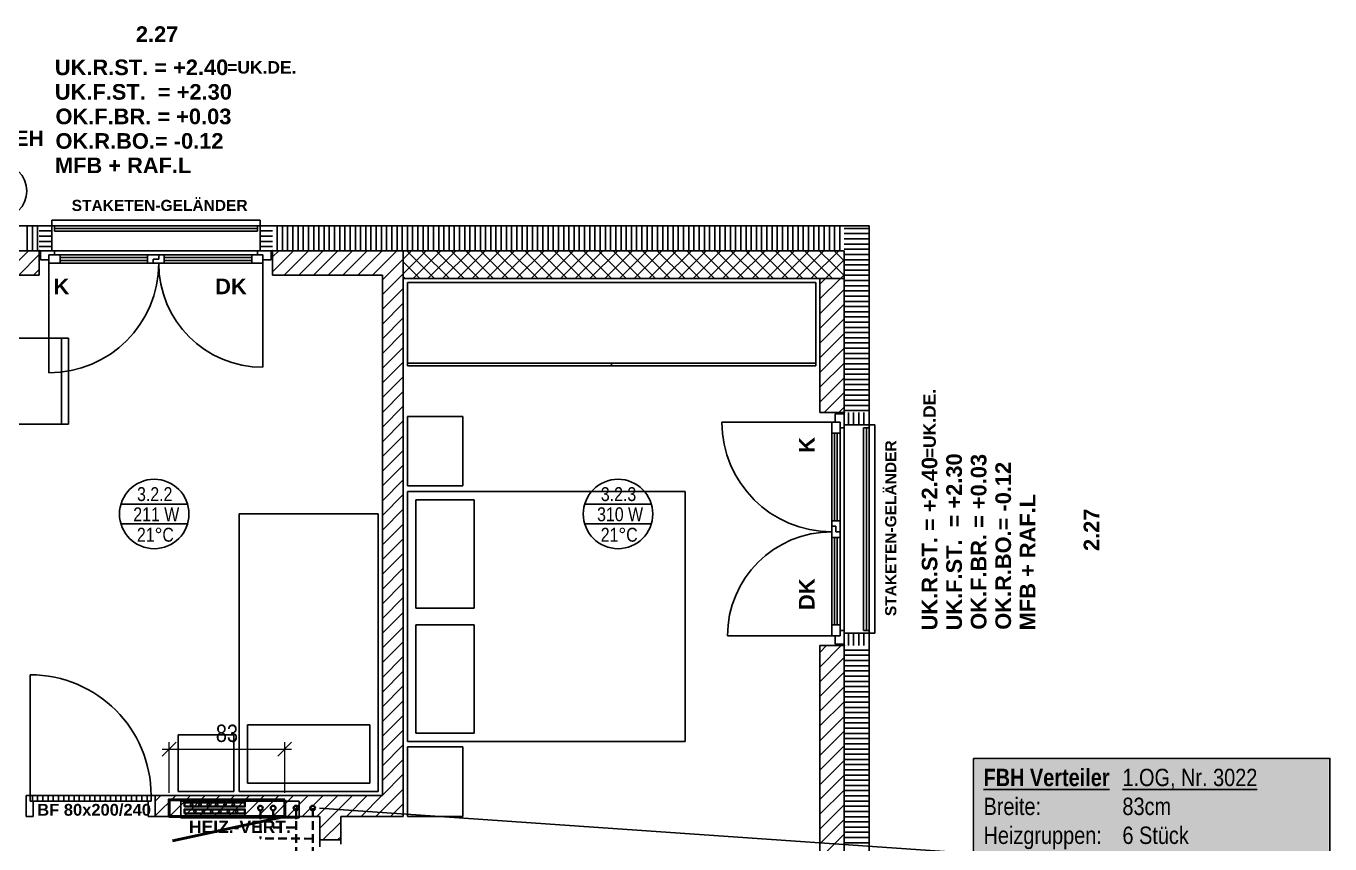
# Model space of a CAD drawing. Header units: millimetres. Extents: x -13068 to 19137, y -13507 to 12485.
# Drawn here: x 3680 to 13067, y 5296 to 11188 of the extents above; entities that cross this region are included whole.
import ezdxf

# ---------------------------------------------------------------- set-up
doc = ezdxf.new("R2010")
doc.units = ezdxf.units.MM
doc.header["$LTSCALE"] = 500
doc.linetypes.add('HIDDEN', pattern=[0.375, 0.25, -0.125])
doc.linetypes.add('STRICHLINIE2', pattern=[0.75, 0.5, -0.25])
doc.layers.get('0').update_dxf_attribs({"lineweight": 18})
for name, color, linetype in [('A04_1.OGHaus 7$0$010 Aussenwände', 8, 'Continuous'), ('A04_1.OGHaus 7$0$010 Aussenwände Bauteilschraffuren', 8, 'Continuous'), ('A04_1.OGHaus 7$0$010 Aussenwände Schichttrennlinien', 8, 'Continuous'), ('A04_1.OGHaus 7$0$010 Fenster', 8, 'Continuous'), ('A04_1.OGHaus 7$0$010 Türen', 8, 'Continuous'), ('A04_1.OGHaus 7$0$015 Innenwände', 8, 'Continuous'), ('A04_1.OGHaus 7$0$015 Innenwände Bauteilschraffuren', 8, 'Continuous'), ('A04_1.OGHaus 7$0$060 Möbel Einbau Bauteilschraffuren', 8, 'Continuous'), ('A04_1.OGHaus 7$0$065 Möbel Einrichtung', 8, 'Continuous'), ('A04_1.OGHaus 7$0$155 Beschriftungen Projekt', 8, 'Continuous'), ('A_OG01_Haus 7$0$MRI XREF', 8, 'Continuous'), ('H-RAUMNUMMERN', 240, 'Continuous'), ('MRI XREF', 8, 'Continuous')]:
    doc.layers.add(name, color=color, linetype=linetype)
for name, color, linetype, lineweight in [('H-APPARATE', 101, 'Continuous', 50), ('H-ARMATUREN', 102, 'Continuous', 35), ('H-RL', 161, 'STRICHLINIE2', 35), ('H-TEXT', 240, 'Continuous', 25), ('H-VERMASSUNG', 220, 'Continuous', 18), ('H-VL', 240, 'Continuous', 35)]:
    doc.layers.add(name, color=color, linetype=linetype, lineweight=lineweight)
doc.styles.add('A04_1.OGHaus 7$0$arial', font='')
doc.styles.add('MRI', font='ARIALN.TTF')
doc.styles.get('A04_1.OGHaus 7$0$arial').set_extended_font_data('Arial', bold=True)
doc.dimstyles.new('50CM_25', dxfattribs={"dimscale": 50, "dimtxt": 2.5, "dimasz": 2, "dimexe": 1, "dimexo": 1, "dimgap": 1, "dimtad": 1, "dimdec": 0, "dimlfac": 0.1, "dimdsep": 46, "dimtxsty": 'MRI', "dimblk1": 'OBLIQUE', "dimblk2": 'OBLIQUE', "dimsah": 1, "dimcen": 2, "dimdle": 1, "dimclrd": 256, "dimclre": 256, "dimclrt": 256, "dimadec": 0, "dimazin": 0, "dimtfac": 1, "dimtdec": 0, "dimtix": 1, "dimtmove": 2, "dimatfit": 3, "dimldrblk": 'OBLIQUE', "dimfxl": 1, "dimtolj": 1, "dimlwd": 9, "dimlwe": 9, "dimarcsym": 0})

# ---------------------------------------------------------------- blocks, each defined once
blk = doc.blocks.new('A04_1.OGHaus 7')
at = {"layer": 'A04_1.OGHaus 7$0$010 Aussenwände'}
for p, q in [((8.2618, 26.6072), (6.5818, 26.6072)), ((8.2618, 26.6072), (8.3518, 26.6072)), ((8.3518, 26.6072), (8.3518, 26.4272)), ((9.8318, 26.6072), (8.3718, 26.6072)), ((8.3718, 26.6072), (8.3718, 26.5672)), ((9.8318, 26.5872), (8.3718, 26.5872)), ((8.3718, 26.5672), (9.8318, 26.5672)), ((9.8318, 26.5672), (9.8318, 26.6072)), ((9.9418, 26.6072), (9.8518, 26.6072)), ((9.8518, 26.6072), (9.8518, 26.4272)), ((10.8818, 26.6072), (9.9418, 26.6072)), ((14.0568, 26.6072), (10.8818, 26.6072)), ((14.2368, 26.6072), (14.0568, 26.6072)), ((14.2368, 25.2622), (14.2368, 26.6072)), ((8.2618, 26.4272), (8.3518, 26.4272)), ((8.3518, 26.4272), (8.2618, 26.4272)), ((8.2618, 26.4272), (8.2618, 26.3622)), ((9.9418, 26.4272), (9.8518, 26.4272)), ((9.8518, 26.4272), (9.9418, 26.4272)), ((9.9418, 26.4272), (9.9418, 26.3622)), ((10.8818, 26.4272), (10.8818, 26.2522)), ((10.8818, 26.4272), (10.8818, 26.2272)), ((8.2618, 26.3622), (8.2618, 26.2522)), ((9.9418, 26.3622), (9.9418, 26.2522)), ((7.4168, 26.2522), (8.2618, 26.2522)), ((9.9418, 26.2522), (10.7318, 26.2522)), ((10.8818, 26.2272), (13.8818, 26.2272)), ((13.8818, 26.2272), (13.8818, 25.2622)), ((13.9918, 25.2622), (13.8818, 25.2622)), ((14.0568, 25.2622), (13.9918, 25.2622)), ((14.0568, 25.2622), (14.0568, 25.1722)), ((14.0568, 25.1722), (14.0568, 25.2622)), ((14.2368, 25.2622), (14.2368, 25.1722)), ((14.2368, 25.1722), (14.0568, 25.1722)), ((14.2368, 25.1522), (14.1968, 25.1522)), ((14.1968, 25.1522), (14.1968, 23.6922)), ((14.2168, 25.1522), (14.2168, 23.6922)), ((14.2368, 23.6922), (14.2368, 25.1522)), ((14.0568, 23.5822), (14.0568, 23.6722)), ((14.2368, 23.6722), (14.0568, 23.6722)), ((14.0568, 23.6722), (14.0568, 23.5822)), ((14.1968, 23.6922), (14.2368, 23.6922)), ((14.2368, 23.5822), (14.2368, 23.6722)), ((13.9918, 23.5822), (13.8818, 23.5822)), ((13.8818, 23.5822), (13.8818, 21.2522)), ((14.0568, 23.5822), (13.9918, 23.5822)), ((14.2368, 20.1322), (14.2368, 23.5822))]:
    blk.add_line(p, q, dxfattribs=at)
blk.add_arc((7.9718, 26.8572), 0.2, 270, 90, dxfattribs=at)
at = {"layer": 'A04_1.OGHaus 7$0$010 Aussenwände Bauteilschraffuren'}
for p, q in [((8.175, 26.6072), (8.175, 26.4272)), ((8.2125, 26.6072), (8.2125, 26.4272)), ((8.25, 26.6072), (8.25, 26.4272)), ((8.2618, 26.5697), (8.3518, 26.5697)), ((9.9418, 26.5697), (9.8518, 26.5697)), ((9.975, 26.6072), (9.975, 26.4272)), ((10.0125, 26.6072), (10.0125, 26.4272)), ((10.05, 26.6072), (10.05, 26.4272)), ((10.0875, 26.6072), (10.0875, 26.4272)), ((10.125, 26.6072), (10.125, 26.4272)), ((10.1625, 26.6072), (10.1625, 26.4272)), ((10.2, 26.6072), (10.2, 26.4272)), ((10.2375, 26.6072), (10.2375, 26.4272)), ((10.275, 26.6072), (10.275, 26.4272)), ((10.3125, 26.6072), (10.3125, 26.4272)), ((10.35, 26.6072), (10.35, 26.4272)), ((10.3875, 26.6072), (10.3875, 26.4272)), ((10.425, 26.6072), (10.425, 26.4272)), ((10.4625, 26.6072), (10.4625, 26.4272)), ((10.5, 26.6072), (10.5, 26.4272)), ((10.5375, 26.6072), (10.5375, 26.4272)), ((10.575, 26.6072), (10.575, 26.4272)), ((10.6125, 26.6072), (10.6125, 26.4272)), ((10.65, 26.6072), (10.65, 26.4272)), ((10.6875, 26.6072), (10.6875, 26.4272)), ((10.725, 26.6072), (10.725, 26.4272)), ((10.7625, 26.6072), (10.7625, 26.4272)), ((10.8, 26.6072), (10.8, 26.4272)), ((10.8375, 26.6072), (10.8375, 26.4272)), ((10.875, 26.6072), (10.875, 26.4272)), ((10.9125, 26.6072), (10.9125, 26.4272)), ((10.95, 26.6072), (10.95, 26.4272)), ((10.9875, 26.6072), (10.9875, 26.4272)), ((11.025, 26.6072), (11.025, 26.4272)), ((11.0625, 26.6072), (11.0625, 26.4272)), ((11.1, 26.6072), (11.1, 26.4272)), ((11.1375, 26.6072), (11.1375, 26.4272)), ((11.175, 26.6072), (11.175, 26.4272)), ((11.2125, 26.6072), (11.2125, 26.4272)), ((11.25, 26.6072), (11.25, 26.4272)), ((11.2875, 26.6072), (11.2875, 26.4272)), ((11.325, 26.6072), (11.325, 26.4272)), ((11.3625, 26.6072), (11.3625, 26.4272)), ((11.4, 26.6072), (11.4, 26.4272)), ((11.4375, 26.6072), (11.4375, 26.4272)), ((11.475, 26.6072), (11.475, 26.4272)), ((11.5125, 26.6072), (11.5125, 26.4272)), ((11.55, 26.6072), (11.55, 26.4272)), ((11.5875, 26.6072), (11.5875, 26.4272)), ((11.625, 26.6072), (11.625, 26.4272)), ((11.6625, 26.6072), (11.6625, 26.4272)), ((11.7, 26.6072), (11.7, 26.4272)), ((11.7375, 26.6072), (11.7375, 26.4272)), ((11.775, 26.6072), (11.775, 26.4272)), ((11.8125, 26.6072), (11.8125, 26.4272)), ((11.85, 26.6072), (11.85, 26.4272)), ((11.8875, 26.6072), (11.8875, 26.4272)), ((11.925, 26.6072), (11.925, 26.4272)), ((11.9625, 26.6072), (11.9625, 26.4272)), ((12, 26.6072), (12, 26.4272)), ((12.0375, 26.6072), (12.0375, 26.4272)), ((12.075, 26.6072), (12.075, 26.4272)), ((12.1125, 26.6072), (12.1125, 26.4272)), ((12.15, 26.6072), (12.15, 26.4272)), ((12.1875, 26.6072), (12.1875, 26.4272)), ((12.225, 26.6072), (12.225, 26.4272)), ((12.2625, 26.6072), (12.2625, 26.4272)), ((12.3, 26.6072), (12.3, 26.4272)), ((12.3375, 26.6072), (12.3375, 26.4272)), ((12.375, 26.6072), (12.375, 26.4272)), ((12.4125, 26.6072), (12.4125, 26.4272)), ((12.45, 26.6072), (12.45, 26.4272)), ((12.4875, 26.6072), (12.4875, 26.4272)), ((12.525, 26.6072), (12.525, 26.4272)), ((12.5625, 26.6072), (12.5625, 26.4272)), ((12.6, 26.6072), (12.6, 26.4272)), ((12.6375, 26.6072), (12.6375, 26.4272)), ((12.675, 26.6072), (12.675, 26.4272)), ((12.7125, 26.6072), (12.7125, 26.4272)), ((12.75, 26.6072), (12.75, 26.4272)), ((12.7875, 26.6072), (12.7875, 26.4272)), ((12.825, 26.6072), (12.825, 26.4272)), ((12.8625, 26.6072), (12.8625, 26.4272)), ((12.9, 26.6072), (12.9, 26.4272)), ((12.9375, 26.6072), (12.9375, 26.4272)), ((12.975, 26.6072), (12.975, 26.4272)), ((13.0125, 26.6072), (13.0125, 26.4272)), ((13.05, 26.6072), (13.05, 26.4272)), ((13.0875, 26.6072), (13.0875, 26.4272)), ((13.125, 26.6072), (13.125, 26.4272)), ((13.1625, 26.6072), (13.1625, 26.4272)), ((13.2, 26.6072), (13.2, 26.4272)), ((13.2375, 26.6072), (13.2375, 26.4272)), ((13.275, 26.6072), (13.275, 26.4272)), ((13.3125, 26.6072), (13.3125, 26.4272)), ((13.35, 26.6072), (13.35, 26.4272)), ((13.3875, 26.6072), (13.3875, 26.4272)), ((13.425, 26.6072), (13.425, 26.4272)), ((13.4625, 26.6072), (13.4625, 26.4272)), ((13.5, 26.6072), (13.5, 26.4272)), ((13.5375, 26.6072), (13.5375, 26.4272)), ((13.575, 26.6072), (13.575, 26.4272)), ((13.6125, 26.6072), (13.6125, 26.4272)), ((13.65, 26.6072), (13.65, 26.4272)), ((13.6875, 26.6072), (13.6875, 26.4272)), ((13.725, 26.6072), (13.725, 26.4272)), ((13.7625, 26.6072), (13.7625, 26.4272)), ((13.8, 26.6072), (13.8, 26.4272)), ((13.8375, 26.6072), (13.8375, 26.4272)), ((13.875, 26.6072), (13.875, 26.4272)), ((13.9125, 26.6072), (13.9125, 26.4272)), ((13.95, 26.6072), (13.95, 26.4272)), ((13.9875, 26.6072), (13.9875, 26.4272)), ((14.025, 26.6072), (14.025, 26.4272)), ((14.2184, 26.5875), (14.0568, 26.5875)), ((14.2368, 26.5875), (14.2184, 26.5875)), ((8.2618, 26.5322), (8.3518, 26.5322)), ((8.2618, 26.4947), (8.3518, 26.4947)), ((9.9418, 26.5322), (9.8518, 26.5322)), ((9.9418, 26.4947), (9.8518, 26.4947)), ((14.1834, 26.55), (14.0568, 26.55)), ((14.1484, 26.5125), (14.0568, 26.5125)), ((14.1133, 26.475), (14.0568, 26.475)), ((14.2368, 26.475), (14.1133, 26.475)), ((14.2368, 26.5125), (14.1484, 26.5125)), ((14.2368, 26.55), (14.1834, 26.55)), ((8.0088, 26.2522), (8.1838, 26.4272)), ((8.1149, 26.2522), (8.2618, 26.3991)), ((8.2618, 26.4572), (8.3518, 26.4572)), ((9.9418, 26.4572), (9.8518, 26.4572)), ((9.9418, 26.382), (9.9869, 26.4272)), ((9.9418, 26.276), (10.093, 26.4272)), ((10.0241, 26.2522), (10.1991, 26.4272)), ((10.1301, 26.2522), (10.3051, 26.4272)), ((10.2362, 26.2522), (10.4112, 26.4272)), ((10.3422, 26.2522), (10.5172, 26.4272)), ((10.4483, 26.2522), (10.6233, 26.4272)), ((10.5544, 26.2522), (10.7294, 26.4272)), ((10.6604, 26.2522), (10.8354, 26.4272)), ((10.8818, 26.3674), (10.9415, 26.4272)), ((10.8818, 26.2614), (11.0476, 26.4272)), ((11.1081, 26.2272), (10.9081, 26.4272)), ((10.9536, 26.2272), (11.1536, 26.4272)), ((11.2142, 26.2272), (11.0142, 26.4272)), ((11.0597, 26.2272), (11.2597, 26.4272)), ((11.3202, 26.2272), (11.1202, 26.4272)), ((11.1658, 26.2272), (11.3658, 26.4272)), ((11.4263, 26.2272), (11.2263, 26.4272)), ((11.2718, 26.2272), (11.4718, 26.4272)), ((11.5323, 26.2272), (11.3323, 26.4272)), ((11.3779, 26.2272), (11.5779, 26.4272)), ((11.6384, 26.2272), (11.4384, 26.4272)), ((11.484, 26.2272), (11.684, 26.4272)), ((11.7445, 26.2272), (11.5445, 26.4272)), ((11.59, 26.2272), (11.79, 26.4272)), ((11.8505, 26.2272), (11.6505, 26.4272)), ((11.6961, 26.2272), (11.8961, 26.4272)), ((11.9566, 26.2272), (11.7566, 26.4272)), ((11.8022, 26.2272), (12.0022, 26.4272)), ((12.0627, 26.2272), (11.8627, 26.4272)), ((11.9082, 26.2272), (12.1082, 26.4272)), ((12.1687, 26.2272), (11.9687, 26.4272)), ((12.0143, 26.2272), (12.2143, 26.4272)), ((12.2748, 26.2272), (12.0748, 26.4272)), ((12.1204, 26.2272), (12.3204, 26.4272)), ((12.3809, 26.2272), (12.1809, 26.4272)), ((12.2264, 26.2272), (12.4264, 26.4272)), ((12.4869, 26.2272), (12.2869, 26.4272)), ((12.3325, 26.2272), (12.5325, 26.4272)), ((12.593, 26.2272), (12.393, 26.4272)), ((12.4386, 26.2272), (12.6386, 26.4272)), ((12.6991, 26.2272), (12.4991, 26.4272)), ((12.5446, 26.2272), (12.7446, 26.4272)), ((12.8051, 26.2272), (12.6051, 26.4272)), ((12.6507, 26.2272), (12.8507, 26.4272)), ((12.9112, 26.2272), (12.7112, 26.4272)), ((12.7568, 26.2272), (12.9568, 26.4272)), ((13.0173, 26.2272), (12.8173, 26.4272)), ((12.8628, 26.2272), (13.0628, 26.4272)), ((13.1233, 26.2272), (12.9233, 26.4272)), ((12.9689, 26.2272), (13.1689, 26.4272)), ((13.2294, 26.2272), (13.0294, 26.4272)), ((13.075, 26.2272), (13.275, 26.4272)), ((13.3355, 26.2272), (13.1355, 26.4272)), ((13.181, 26.2272), (13.381, 26.4272)), ((13.4415, 26.2272), (13.2415, 26.4272)), ((13.2871, 26.2272), (13.4871, 26.4272)), ((13.5476, 26.2272), (13.3476, 26.4272)), ((13.3932, 26.2272), (13.5932, 26.4272)), ((13.6537, 26.2272), (13.4537, 26.4272)), ((13.4992, 26.2272), (13.6992, 26.4272)), ((13.7597, 26.2272), (13.5597, 26.4272)), ((13.6053, 26.2272), (13.8053, 26.4272)), ((13.8658, 26.2272), (13.6658, 26.4272)), ((13.7114, 26.2272), (13.9114, 26.4272)), ((13.9253, 26.2737), (13.7719, 26.4272)), ((13.8174, 26.2272), (14.0174, 26.4272)), ((13.9765, 26.3286), (13.8779, 26.4272)), ((14.0278, 26.3834), (13.984, 26.4272)), ((14.0568, 26.3544), (14.0278, 26.3834)), ((14.0783, 26.4375), (14.0568, 26.4375)), ((14.2368, 26.4), (14.0568, 26.4)), ((14.2368, 26.4375), (14.0783, 26.4375)), ((8.2209, 26.2522), (8.2618, 26.293)), ((10.7665, 26.2522), (10.8818, 26.3674)), ((11.002, 26.2272), (10.8818, 26.3474)), ((13.9235, 26.2272), (14.0568, 26.3605)), ((14.0568, 26.2483), (13.9765, 26.3286)), ((14.2368, 26.3625), (14.0568, 26.3625)), ((14.2368, 26.325), (14.0568, 26.325)), ((14.2368, 26.2875), (14.0568, 26.2875)), ((10.8726, 26.2522), (10.8818, 26.2614)), ((10.896, 26.2272), (10.8818, 26.2413)), ((13.8818, 26.1855), (13.9235, 26.2272)), ((13.8818, 26.0794), (14.0296, 26.2272)), ((13.9719, 26.2272), (13.9253, 26.2737)), ((14.0296, 26.2272), (14.0568, 26.2544)), ((14.2368, 26.25), (14.0568, 26.25)), ((14.2368, 26.2125), (14.0568, 26.2125)), ((13.8818, 25.9733), (14.0568, 26.1483)), ((14.2368, 26.175), (14.0568, 26.175)), ((14.2368, 26.1375), (14.0568, 26.1375)), ((14.2368, 26.1), (14.0568, 26.1)), ((13.8818, 25.8673), (14.0568, 26.0423)), ((14.2368, 26.0625), (14.0568, 26.0625)), ((14.2368, 26.025), (14.0568, 26.025)), ((13.8818, 25.7612), (14.0568, 25.9362)), ((14.2368, 25.9875), (14.0568, 25.9875)), ((14.2368, 25.95), (14.0568, 25.95)), ((14.2368, 25.9125), (14.0568, 25.9125)), ((13.8818, 25.6551), (14.0568, 25.8301)), ((14.2368, 25.875), (14.0568, 25.875)), ((14.2368, 25.8375), (14.0568, 25.8375)), ((13.8818, 25.5491), (14.0568, 25.7241)), ((14.2368, 25.8), (14.0568, 25.8)), ((14.2368, 25.7625), (14.0568, 25.7625)), ((14.2368, 25.725), (14.0568, 25.725)), ((14.2368, 25.6875), (14.0568, 25.6875)), ((14.2368, 25.65), (14.0568, 25.65)), ((13.8818, 25.443), (14.0568, 25.618)), ((14.2368, 25.6125), (14.0568, 25.6125)), ((14.2368, 25.575), (14.0568, 25.575)), ((14.2368, 25.5375), (14.0568, 25.5375)), ((13.8818, 25.3369), (14.0568, 25.5119)), ((14.2368, 25.5), (14.0568, 25.5)), ((14.2368, 25.4625), (14.0568, 25.4625)), ((13.9131, 25.2622), (14.0568, 25.4059)), ((14.2368, 25.425), (14.0568, 25.425)), ((14.2368, 25.3875), (14.0568, 25.3875)), ((14.2368, 25.35), (14.0568, 25.35)), ((14.0192, 25.2622), (14.0568, 25.2998)), ((14.2368, 25.3125), (14.0568, 25.3125)), ((14.2368, 25.275), (14.0568, 25.275)), ((14.0868, 25.2622), (14.0868, 25.1722)), ((14.1243, 25.2622), (14.1243, 25.1722)), ((14.1618, 25.2622), (14.1618, 25.1722)), ((14.1993, 25.2622), (14.1993, 25.1722)), ((14.0868, 23.5822), (14.0868, 23.6722)), ((14.1243, 23.5822), (14.1243, 23.6722)), ((14.1618, 23.5822), (14.1618, 23.6722)), ((14.1993, 23.5822), (14.1993, 23.6722)), ((13.8818, 23.5338), (13.9301, 23.5822)), ((13.8818, 23.4277), (14.0362, 23.5822)), ((13.8818, 23.3217), (14.0568, 23.4967)), ((14.2368, 23.55), (14.0568, 23.55)), ((14.2368, 23.5125), (14.0568, 23.5125)), ((14.2368, 23.475), (14.0568, 23.475)), ((13.8818, 23.2156), (14.0568, 23.3906)), ((14.2368, 23.4375), (14.0568, 23.4375)), ((14.2368, 23.4), (14.0568, 23.4)), ((13.8818, 23.1095), (14.0568, 23.2845)), ((14.2368, 23.3625), (14.0568, 23.3625)), ((14.2368, 23.325), (14.0568, 23.325)), ((14.2368, 23.2875), (14.0568, 23.2875)), ((14.2368, 23.25), (14.0568, 23.25)), ((14.2368, 23.2125), (14.0568, 23.2125)), ((13.8818, 23.0035), (14.0568, 23.1785)), ((14.2368, 23.175), (14.0568, 23.175)), ((14.2368, 23.1375), (14.0568, 23.1375)), ((14.2368, 23.1), (14.0568, 23.1)), ((13.8818, 22.8974), (14.0568, 23.0724)), ((14.2368, 23.0625), (14.0568, 23.0625)), ((14.2368, 23.025), (14.0568, 23.025)), ((13.8818, 22.7913), (14.0568, 22.9663)), ((14.2368, 22.9875), (14.0568, 22.9875)), ((14.2368, 22.95), (14.0568, 22.95)), ((14.2368, 22.9125), (14.0568, 22.9125)), ((13.8818, 22.6853), (14.0568, 22.8603)), ((14.2368, 22.875), (14.0568, 22.875)), ((14.2368, 22.8375), (14.0568, 22.8375)), ((13.8818, 22.5792), (14.0568, 22.7542)), ((14.2368, 22.8), (14.0568, 22.8)), ((14.2368, 22.7625), (14.0568, 22.7625)), ((14.2368, 22.725), (14.0568, 22.725)), ((13.8818, 22.4731), (14.0568, 22.6481)), ((14.2368, 22.6875), (14.0568, 22.6875)), ((14.2368, 22.65), (14.0568, 22.65)), ((13.8818, 22.3671), (14.0568, 22.5421)), ((14.2368, 22.6125), (14.0568, 22.6125)), ((14.2368, 22.575), (14.0568, 22.575)), ((14.2368, 22.5375), (14.0568, 22.5375)), ((13.8818, 22.261), (14.0568, 22.436)), ((14.2368, 22.5), (14.0568, 22.5)), ((14.2368, 22.4625), (14.0568, 22.4625)), ((14.2368, 22.425), (14.0568, 22.425)), ((14.2368, 22.3875), (14.0568, 22.3875)), ((14.2368, 22.35), (14.0568, 22.35)), ((13.8818, 22.155), (14.0568, 22.33)), ((14.2368, 22.3125), (14.0568, 22.3125)), ((14.2368, 22.275), (14.0568, 22.275)), ((13.8818, 22.0489), (14.0568, 22.2239)), ((14.2368, 22.2375), (14.0568, 22.2375)), ((14.2368, 22.2), (14.0568, 22.2)), ((14.2368, 22.1625), (14.0568, 22.1625))]:
    blk.add_line(p, q, dxfattribs=at)
at = {"layer": 'A04_1.OGHaus 7$0$010 Aussenwände Schichttrennlinien'}
for p, q in [((8.3518, 26.4272), (8.3518, 26.6072)), ((9.8518, 26.4272), (9.8518, 26.6072)), ((8.2618, 26.4272), (6.5818, 26.4272)), ((10.8818, 26.4272), (9.9418, 26.4272)), ((14.0568, 26.4272), (10.8818, 26.4272)), ((14.0568, 26.4145), (14.0568, 26.4272)), ((14.0568, 26.2272), (14.0568, 26.4145)), ((13.8818, 26.2272), (14.0568, 26.2272)), ((14.0568, 25.2622), (14.0568, 26.2272)), ((14.0568, 25.1722), (14.2368, 25.1722)), ((14.0568, 23.6722), (14.2368, 23.6722)), ((14.0568, 21.2522), (14.0568, 23.5822))]:
    blk.add_line(p, q, dxfattribs=at)
for p in [(8.2618, 26.4272), (9.9418, 26.4272), (14.0568, 25.2622), (14.0568, 23.5822)]:
    blk.add_point(p, dxfattribs=at)
at = {"layer": 'A04_1.OGHaus 7$0$010 Fenster'}
for p, q in [((8.3518, 26.6072), (8.3518, 26.6472)), ((8.3518, 26.6472), (9.8518, 26.6472)), ((8.3518, 26.6072), (9.8518, 26.6072)), ((9.8518, 26.6472), (9.8518, 26.6072)), ((8.2618, 26.4272), (8.2618, 26.3622)), ((8.3518, 26.4272), (8.2618, 26.4272)), ((8.3718, 26.4272), (8.2718, 26.4272)), ((8.2718, 26.4272), (8.2718, 26.3622)), ((8.3318, 26.3622), (8.3318, 26.3972)), ((8.3318, 26.3972), (8.3718, 26.3972)), ((8.3318, 26.3972), (8.3318, 26.3372)), ((8.4118, 26.3972), (8.3318, 26.3972)), ((9.8318, 26.4272), (8.3718, 26.4272)), ((8.3718, 26.3972), (8.3718, 26.4272)), ((9.0418, 26.3972), (8.4118, 26.3972)), ((8.4118, 26.3372), (8.4118, 26.3972)), ((9.1218, 26.3972), (9.0418, 26.3972)), ((9.0418, 26.3972), (9.0418, 26.3372)), ((9.1218, 26.3672), (9.1218, 26.3972)), ((9.1618, 26.3972), (9.1218, 26.3972)), ((9.1218, 26.3972), (9.1218, 26.3672)), ((9.7918, 26.3972), (9.1618, 26.3972)), ((9.1618, 26.3372), (9.1618, 26.3972)), ((9.7918, 26.3972), (9.7918, 26.3372)), ((9.8718, 26.3972), (9.7918, 26.3972)), ((9.9318, 26.4272), (9.8318, 26.4272)), ((9.8318, 26.4272), (9.8318, 26.3972)), ((9.8318, 26.3972), (9.8718, 26.3972)), ((9.8518, 26.4272), (9.9418, 26.4272)), ((9.8718, 26.3972), (9.8718, 26.3622)), ((9.8718, 26.3372), (9.8718, 26.3972)), ((9.9318, 26.3622), (9.9318, 26.4272)), ((9.9418, 26.4272), (9.9418, 26.3622)), ((8.2718, 26.3622), (8.3318, 26.3622)), ((8.3318, 26.3372), (8.4118, 26.3372)), ((8.3318, 26.3372), (8.3318, 25.5472)), ((9.0418, 26.3772), (8.4118, 26.3772)), ((8.4118, 26.3572), (9.0418, 26.3572)), ((8.4118, 26.3372), (9.0418, 26.3372)), ((9.0418, 26.3372), (9.0818, 26.3372)), ((9.0818, 26.3672), (9.1218, 26.3672)), ((9.0818, 26.3372), (9.0818, 26.3672)), ((9.1218, 26.3672), (9.0818, 26.3672)), ((9.0818, 26.3672), (9.0818, 26.3372)), ((9.0818, 26.3372), (9.1618, 26.3372)), ((9.7918, 26.3772), (9.1618, 26.3772)), ((9.1618, 26.3572), (9.7918, 26.3572)), ((9.1618, 26.3372), (9.7918, 26.3372)), ((9.7918, 26.3372), (9.8718, 26.3372)), ((9.8718, 26.3622), (9.9318, 26.3622)), ((9.8718, 26.3372), (9.8718, 25.5872)), ((14.0568, 25.2622), (13.9918, 25.2622)), ((13.9918, 25.2522), (13.9918, 25.1922)), ((14.0568, 25.2522), (13.9918, 25.2522)), ((14.0568, 25.1722), (14.0568, 25.2622)), ((14.0568, 25.1522), (14.0568, 25.2522)), ((13.9668, 25.1922), (13.1768, 25.1922)), ((14.0268, 25.1922), (13.9668, 25.1922)), ((13.9668, 25.1922), (13.9668, 25.1122)), ((13.9918, 25.1922), (14.0268, 25.1922)), ((14.0268, 25.1922), (14.0268, 25.1522)), ((14.0268, 25.1122), (14.0268, 25.1922)), ((14.2368, 25.1722), (14.2368, 23.6722)), ((14.2368, 25.1722), (14.2768, 25.1722)), ((14.2768, 25.1722), (14.2768, 23.6722)), ((13.9668, 25.1122), (13.9668, 24.4822)), ((13.9668, 25.1122), (14.0268, 25.1122)), ((13.9868, 25.1122), (13.9868, 24.4822)), ((14.0068, 24.4822), (14.0068, 25.1122)), ((14.0268, 25.1522), (14.0568, 25.1522)), ((14.0268, 24.4822), (14.0268, 25.1122)), ((14.0568, 23.6922), (14.0568, 25.1522)), ((14.0268, 24.4822), (13.9668, 24.4822)), ((13.9668, 24.4822), (13.9668, 24.4422)), ((13.9668, 24.4422), (13.9968, 24.4422)), ((13.9968, 24.4422), (13.9668, 24.4422)), ((13.9668, 24.4422), (13.9668, 24.3622)), ((13.9968, 24.4422), (13.9968, 24.4022)), ((13.9968, 24.4022), (13.9968, 24.4422)), ((14.0268, 24.4022), (14.0268, 24.4822)), ((13.9668, 24.3622), (13.9668, 23.7322)), ((13.9668, 24.3622), (14.0268, 24.3622)), ((13.9868, 24.3622), (13.9868, 23.7322)), ((13.9968, 24.4022), (14.0268, 24.4022)), ((14.0268, 24.4022), (13.9968, 24.4022)), ((14.0068, 23.7322), (14.0068, 24.3622)), ((14.0268, 24.3622), (14.0268, 24.4022)), ((14.0268, 23.7322), (14.0268, 24.3622)), ((14.0268, 23.7322), (13.9668, 23.7322)), ((13.9668, 23.7322), (13.9668, 23.6522)), ((14.0268, 23.6522), (14.0268, 23.7322)), ((14.0568, 23.6922), (14.0268, 23.6922)), ((14.0268, 23.6922), (14.0268, 23.6522)), ((14.0568, 23.5922), (14.0568, 23.6922)), ((14.0568, 23.6722), (14.0568, 23.5822)), ((14.2768, 23.6722), (14.2368, 23.6722)), ((13.9668, 23.6522), (13.2168, 23.6522)), ((13.9668, 23.6522), (14.0268, 23.6522)), ((14.0268, 23.6522), (13.9918, 23.6522)), ((13.9918, 23.6522), (13.9918, 23.5922)), ((13.9918, 23.5922), (14.0568, 23.5922)), ((14.0568, 23.5822), (13.9918, 23.5822))]:
    blk.add_line(p, q, dxfattribs=at)
for centre, radius, start, end in [((8.3318, 26.3372), 0.79, 270, 0), ((9.8718, 26.3372), 0.75, 180, 270), ((13.9668, 25.1922), 0.79, 180, 270), ((13.9668, 23.6522), 0.75, 90, 180)]:
    blk.add_arc(centre, radius, start, end, dxfattribs=at)
at = {"layer": 'A04_1.OGHaus 7$0$010 Türen'}
for p, q in [((8.1968, 22.5022), (8.1968, 23.3722)), ((8.1968, 22.5022), (8.1668, 22.5022)), ((8.1668, 22.5022), (8.1668, 22.3522)), ((8.1668, 22.5022), (8.1668, 22.3522)), ((8.1968, 22.4622), (8.1968, 22.5022)), ((8.1968, 22.4622), (8.1968, 22.5022)), ((8.1968, 22.5022), (9.0668, 22.5022)), ((8.2168, 22.4622), (8.1968, 22.4622)), ((9.0668, 22.4622), (8.1968, 22.4622)), ((8.2168, 22.3522), (8.2168, 22.4622)), ((9.0468, 22.3522), (9.0468, 22.4622)), ((9.0468, 22.4622), (9.0668, 22.4622)), ((9.0668, 22.4622), (9.0668, 22.5022)), ((9.0668, 22.5022), (9.0968, 22.5022)), ((9.0668, 22.5022), (9.0668, 22.4622)), ((9.0968, 22.5022), (9.0968, 22.3522)), ((9.0968, 22.5022), (9.0968, 22.3522)), ((8.1668, 22.3522), (8.2168, 22.3522)), ((9.0968, 22.3522), (9.0468, 22.3522)), ((10.2818, 22.1822), (10.2818, 22.1322)), ((10.4318, 22.1822), (10.2818, 22.1822)), ((10.4318, 22.1822), (10.2818, 22.1822)), ((10.4318, 22.1522), (10.4318, 22.1822))]:
    blk.add_line(p, q, dxfattribs=at)
blk.add_arc((8.1968, 22.5022), 0.87, 0, 90, dxfattribs=at)
at = {"layer": 'A04_1.OGHaus 7$0$015 Innenwände'}
for p, q in [((10.7318, 26.2522), (10.7318, 22.5022)), ((10.8818, 22.3522), (10.8818, 26.2522)), ((8.1668, 22.5022), (8.1668, 22.3522)), ((9.0968, 22.5022), (9.0968, 22.3522)), ((10.7318, 22.5022), (9.0968, 22.5022)), ((9.0968, 22.3522), (10.2818, 22.3522)), ((10.2818, 22.3522), (10.2818, 22.1822)), ((10.4318, 22.3522), (10.7318, 22.3522)), ((10.4318, 22.1822), (10.4318, 22.3522)), ((10.7318, 22.3522), (10.8818, 22.3522)), ((10.4318, 22.1822), (10.2818, 22.1822))]:
    blk.add_line(p, q, dxfattribs=at)
at = {"layer": 'A04_1.OGHaus 7$0$015 Innenwände Bauteilschraffuren'}
for p, q in [((10.7318, 26.2174), (10.7665, 26.2522)), ((10.7318, 26.1114), (10.8726, 26.2522)), ((10.7318, 26.0053), (10.8818, 26.1553)), ((10.7318, 25.8992), (10.8818, 26.0492)), ((10.7318, 25.7932), (10.8818, 25.9432)), ((10.7318, 25.6871), (10.8818, 25.8371)), ((10.7318, 25.581), (10.8818, 25.731)), ((10.7318, 25.475), (10.8818, 25.625)), ((10.7318, 25.3689), (10.8818, 25.5189)), ((10.7318, 25.2628), (10.8818, 25.4128)), ((10.7318, 25.1568), (10.8818, 25.3068)), ((10.7318, 25.0507), (10.8818, 25.2007)), ((10.7318, 24.9446), (10.8818, 25.0946)), ((10.7318, 24.8386), (10.8818, 24.9886)), ((10.7318, 24.7325), (10.8818, 24.8825)), ((10.7318, 24.6265), (10.8818, 24.7765)), ((10.7318, 24.5204), (10.8818, 24.6704)), ((10.7318, 24.4143), (10.8818, 24.5643)), ((10.7318, 24.3083), (10.8818, 24.4583)), ((10.7318, 24.2022), (10.8818, 24.3522)), ((10.7318, 24.0961), (10.8818, 24.2461)), ((10.7318, 23.9901), (10.8818, 24.1401)), ((10.7318, 23.884), (10.8818, 24.034)), ((10.7318, 23.7779), (10.8818, 23.9279)), ((10.7318, 23.6719), (10.8818, 23.8219)), ((10.7318, 23.5658), (10.8818, 23.7158)), ((10.7318, 23.4597), (10.8818, 23.6097)), ((10.7318, 23.3537), (10.8818, 23.5037)), ((10.7318, 23.2476), (10.8818, 23.3976)), ((10.7318, 23.1415), (10.8818, 23.2915)), ((10.7318, 23.0355), (10.8818, 23.1855)), ((10.7318, 22.9294), (10.8818, 23.0794)), ((10.7318, 22.8233), (10.8818, 22.9733)), ((10.7318, 22.7173), (10.8818, 22.8673)), ((10.7318, 22.6112), (10.8818, 22.7612)), ((10.7318, 22.5051), (10.8818, 22.6551)), ((10.7318, 22.3991), (10.8818, 22.5491)), ((8.2125, 22.4622), (8.2125, 22.5022)), ((8.25, 22.4622), (8.25, 22.5022)), ((8.2875, 22.4622), (8.2875, 22.5022)), ((8.325, 22.4622), (8.325, 22.5022)), ((8.3625, 22.4622), (8.3625, 22.5022)), ((8.4, 22.4622), (8.4, 22.5022)), ((8.4375, 22.4622), (8.4375, 22.5022)), ((8.475, 22.4622), (8.475, 22.5022)), ((8.5125, 22.4622), (8.5125, 22.5022)), ((8.55, 22.4622), (8.55, 22.5022)), ((8.5875, 22.4622), (8.5875, 22.5022)), ((8.625, 22.4622), (8.625, 22.5022)), ((8.6625, 22.4622), (8.6625, 22.5022)), ((8.7, 22.4622), (8.7, 22.5022)), ((8.7375, 22.4622), (8.7375, 22.5022)), ((8.775, 22.4622), (8.775, 22.5022)), ((8.8125, 22.4622), (8.8125, 22.5022)), ((8.85, 22.4622), (8.85, 22.5022)), ((8.8875, 22.4622), (8.8875, 22.5022)), ((8.925, 22.4622), (8.925, 22.5022)), ((8.9625, 22.4622), (8.9625, 22.5022)), ((9, 22.4622), (9, 22.5022)), ((9.0375, 22.4622), (9.0375, 22.5022)), ((9.0968, 22.4611), (9.1378, 22.5022)), ((9.0968, 22.3551), (9.2439, 22.5022)), ((9.2, 22.3522), (9.35, 22.5022)), ((9.306, 22.3522), (9.456, 22.5022)), ((9.4121, 22.3522), (9.5621, 22.5022)), ((9.5182, 22.3522), (9.6682, 22.5022)), ((9.6242, 22.3522), (9.7742, 22.5022)), ((9.7303, 22.3522), (9.8803, 22.5022)), ((9.8364, 22.3522), (9.9864, 22.5022)), ((9.9424, 22.3522), (10.0924, 22.5022)), ((10.0485, 22.3522), (10.1985, 22.5022)), ((10.1546, 22.3522), (10.3046, 22.5022)), ((10.2606, 22.3522), (10.4106, 22.5022)), ((10.3667, 22.3522), (10.5167, 22.5022)), ((10.4728, 22.3522), (10.6228, 22.5022)), ((10.5788, 22.3522), (10.7288, 22.5022)), ((10.791, 22.3522), (10.8818, 22.443)), ((10.2818, 22.2673), (10.3667, 22.3522)), ((10.6849, 22.3522), (10.7318, 22.3991)), ((10.3028, 22.1822), (10.4318, 22.3112)), ((10.4088, 22.1822), (10.4318, 22.2051))]:
    blk.add_line(p, q, dxfattribs=at)
at = {"layer": 'A04_1.OGHaus 7$0$060 Möbel Einbau Bauteilschraffuren'}
for p, q in [((10.1318, 22.4622), (9.2818, 22.4622)), ((9.2818, 22.4622), (9.2818, 22.3422)), ((10.1318, 22.3422), (10.1318, 22.4622)), ((9.2818, 22.3422), (10.1318, 22.3422))]:
    blk.add_line(p, q, dxfattribs=at)
at = {"layer": 'A04_1.OGHaus 7$0$065 Möbel Einrichtung'}
for p, q in [((10.9118, 26.1972), (13.8518, 26.1972)), ((10.9118, 25.5972), (10.9118, 26.1972)), ((13.8518, 26.1972), (13.8518, 25.5972)), ((7.8818, 25.7968), (8.4718, 25.7968)), ((8.4218, 25.1768), (8.4218, 25.7968)), ((8.4718, 25.7968), (8.4718, 25.1768)), ((13.8518, 25.6172), (10.9118, 25.6172)), ((13.8518, 25.5972), (10.9118, 25.5972)), ((12.3818, 25.5972), (12.3818, 25.6172)), ((13.8518, 25.5972), (13.8518, 25.6172)), ((8.4718, 25.1768), (7.8818, 25.1768)), ((11.3118, 25.2322), (10.9118, 25.2322)), ((10.9118, 25.2322), (10.9118, 24.7322)), ((11.3118, 24.7322), (11.3118, 25.2322)), ((10.9118, 24.7322), (11.3118, 24.7322)), ((12.9118, 24.6922), (10.9118, 24.6922)), ((10.9118, 24.6922), (10.9118, 22.8922)), ((12.9118, 22.8922), (12.9118, 24.6922)), ((11.3918, 24.6322), (10.9718, 24.6322)), ((10.9718, 24.6322), (10.9718, 23.8522)), ((11.3918, 23.8522), (11.3918, 24.6322)), ((9.7018, 24.5322), (10.7018, 24.5322)), ((9.7018, 22.5322), (9.7018, 24.5322)), ((10.7018, 24.5322), (10.7018, 22.5322)), ((10.9718, 23.8522), (11.3918, 23.8522)), ((11.3918, 23.7322), (10.9718, 23.7322)), ((10.9718, 23.7322), (10.9718, 22.9522)), ((11.3918, 22.9522), (11.3918, 23.7322)), ((9.7618, 22.5922), (9.7618, 23.0122)), ((9.7618, 23.0122), (10.6418, 23.0122)), ((10.6418, 23.0122), (10.6418, 22.5922)), ((9.2618, 22.9395), (9.6618, 22.9395)), ((9.2618, 22.5322), (9.2618, 22.9395)), ((9.6618, 22.9395), (9.6618, 22.5322)), ((10.9718, 22.9522), (11.3918, 22.9522)), ((10.9118, 22.8922), (12.9118, 22.8922)), ((11.3118, 22.8522), (10.9118, 22.8522)), ((10.9118, 22.8522), (10.9118, 22.3522)), ((11.3118, 22.3522), (11.3118, 22.8522)), ((9.6618, 22.5322), (9.2618, 22.5322)), ((10.7018, 22.5322), (9.7018, 22.5322)), ((10.6418, 22.5922), (9.7618, 22.5922)), ((10.9118, 22.3522), (11.3118, 22.3522))]:
    blk.add_line(p, q, dxfattribs=at)
at = {"layer": 'A04_1.OGHaus 7$0$155 Beschriftungen Projekt', "style": 'A04_1.OGHaus 7$0$arial'}
for s, height, p in [('2.27', 0.1125, (8.9573, 27.9313)), ('UK.R.ST. = +2.40', 0.1125, (8.3738, 27.6919)), ('=UK.DE.', 0.09, (9.6142, 27.7032)), ('UK.F.ST.  = +2.30', 0.1125, (8.3738, 27.5152)), ('OK.F.BR. = +0.03', 0.1125, (8.3786, 27.3384)), ('ABLUFT EH', 0.11, (7.4243, 27.1824)), ('OK.R.BO.= -0.12', 0.1125, (8.3786, 27.1616)), ('MFB + RAF.L', 0.1125, (8.3745, 26.9859)), ('STAKETEN-GELÄNDER', 0.08, (8.4951, 26.7137)), ('K', 0.1125, (8.3643, 26.1139)), ('DK', 0.1125, (9.5283, 26.1139)), ('BF 80x200/240', 0.085, (8.2474, 22.357)), ('HEIZ.-VERT.', 0.09, (9.3396, 22.2316))]:
    blk.add_text(s, height=height, dxfattribs=at).set_placement(p)
for s, height, p in [('=UK.DE.', 0.09, (14.7163, 24.9324)), ('K', 0.1125, (13.8432, 24.9709)), ('STAKETEN-GELÄNDER', 0.08, (14.432, 23.7946)), ('UK.R.ST. = +2.40', 0.1125, (14.7275, 23.692)), ('UK.F.ST.  = +2.30', 0.1125, (14.9042, 23.692)), ('OK.F.BR. = +0.03', 0.1125, (15.081, 23.6967)), ('OK.R.BO.= -0.12', 0.1125, (15.2578, 23.6967)), ('MFB + RAF.L', 0.1125, (15.4336, 23.6927)), ('2.27', 0.1125, (15.8935, 24.2638)), ('DK', 0.1125, (13.8432, 23.839))]:
    blk.add_text(s, height=height, rotation=90, dxfattribs=at).set_placement(p)
blk = doc.blocks.new('A_OG01_Haus 7')
at = {"layer": 'A_OG01_Haus 7$0$MRI XREF', "xscale": 1000, "yscale": 1000, "zscale": 1000}
blk.add_blockref('A04_1.OGHaus 7', (-4486.8, -16857.2), dxfattribs=at)
blk = doc.blocks.new('_OBLIQUE')
at = {"color": 0, "linetype": 'ByBlock'}
blk.add_line((-0.5, -0.5), (0.5, 0.5), dxfattribs=at)
blk = doc.blocks.new('*D128')
at = {"layer": 'Defpoints', "color": 0, "transparency": 16777216}
for p in [(5542, 5978.8), (4710, 5615), (5542, 5615)]:
    blk.add_point(p, dxfattribs=at)
at = {"layer": 'H-VERMASSUNG', "lineweight": 9, "transparency": 16777216}
for p, q in [((4710, 5665), (4710, 6028.8)), ((5542, 5665), (5542, 6028.8)), ((4660, 5978.8), (5592, 5978.8))]:
    blk.add_line(p, q, dxfattribs=at)
at = {"layer": 'H-VERMASSUNG', "lineweight": 9, "transparency": 16777216, "xscale": 100, "yscale": 100, "zscale": 100, "rotation": 180}
blk.add_blockref('_OBLIQUE', (4710, 5978.8), dxfattribs=at)
at = {"layer": 'H-VERMASSUNG', "lineweight": 9, "transparency": 16777216, "xscale": 100, "yscale": 100, "zscale": 100}
blk.add_blockref('_OBLIQUE', (5542, 5978.8), dxfattribs=at)
at = {"layer": 'H-VERMASSUNG', "transparency": 16777216, "insert": (5126, 6092.6), "char_height": 125, "attachment_point": 5, "style": 'MRI'}
blk.add_mtext('\\A1;83', dxfattribs=at)

msp = doc.modelspace()

# ---------------------------------------------------------------- linework, layer by layer
at = {"layer": 'H-APPARATE'}
msp.add_line((4733.2, 5319), (5542, 5495), dxfattribs=at)
msp.add_lwpolyline([(5542, 5615), (4710, 5615), (4710, 5495), (5542, 5495)], close=True, dxfattribs=at)
at = {"layer": 'H-ARMATUREN'}
for points in [[(4820.5, 5565.1), (4820.5, 5595.1), (5255.5, 5595.1), (5255.5, 5565.1)], [(4820.5, 5515.1), (4820.5, 5545.1), (5255.5, 5545.1), (5255.5, 5515.1)]]:
    msp.add_lwpolyline(points, close=True, dxfattribs=at)
at = {"layer": 'H-RAUMNUMMERN'}
for p, q in [((4362.5, 7743.3), (4842.5, 7743.3)), ((7701.7, 7743.3), (8181.7, 7743.3)), ((4362.5, 7603.3), (4842.5, 7603.3)), ((7701.7, 7603.3), (8181.7, 7603.3))]:
    msp.add_line(p, q, dxfattribs=at)
for centre in [(4602.5, 7673.3), (7941.7, 7673.3)]:
    msp.add_circle(centre, 250, dxfattribs=at)
at = {"layer": 'H-RL', "linetype": 'HIDDEN', "ltscale": 0.5}
for p, q in [((5623.4, 5555), (5623.4, 4616.2)), ((5459, 5538), (5459, 5415)), ((5623.4, 5538), (5623.4, 5460)), ((5459, 5415), (5623.2, 5415))]:
    msp.add_line(p, q, dxfattribs=at)
at = {"layer": 'H-RL', "lineweight": 25}
for centre in [(4871.8, 5580.1), (4931.8, 5580.1), (4991.8, 5580.1), (5051.8, 5580.1), (5111.8, 5580.1), (5171.8, 5580.1)]:
    msp.add_circle(centre, 8, dxfattribs=at)
at = {"layer": 'H-RL', "ltscale": 0.5}
for centre in [(5459, 5555), (5623.4, 5555)]:
    msp.add_circle(centre, 17, dxfattribs=at)
at = {"layer": 'H-TEXT'}
msp.add_line((10500.3, 5227.5), (5792, 5555), dxfattribs=at)
msp.add_lwpolyline([(10500.3, 5912.5), (13067.2, 5912.5), (13067.2, 4542.4), (10500.3, 4542.4)], close=True, dxfattribs=at)
at = {"layer": 'H-VL', "linetype": 'HIDDEN', "ltscale": 0.5}
for p, q in [((5745.2, 5555), (5743.4, 4516.2)), ((5367, 5538), (5367, 5335)), ((5744.8, 5334.3), (5367, 5335))]:
    msp.add_line(p, q, dxfattribs=at)
at = {"layer": 'H-VL', "ltscale": 0.5}
for centre in [(5367, 5555), (5743.4, 5555)]:
    msp.add_circle(centre, 17, dxfattribs=at)
at = {"layer": 'H-VL', "lineweight": 25}
for centre in [(4896.8, 5530.1), (4956.8, 5530.1), (5016.8, 5530.1), (5076.8, 5530.1), (5136.8, 5530.1), (5196.8, 5530.1)]:
    msp.add_circle(centre, 8, dxfattribs=at)

# ---------------------------------------------------------------- block references
at = {"layer": 'MRI XREF'}
msp.add_blockref('A_OG01_Haus 7', (0, 0), dxfattribs=at)

# ---------------------------------------------------------------- texts
at = {"layer": 'H-RAUMNUMMERN', "char_height": 100, "attachment_point": 5, "style": 'MRI'}
for s, insert in [('3.2.2', (4606.3, 7815.8)), ('3.2.3', (7945.5, 7815.8))]:
    msp.add_mtext_dynamic_manual_height_columns(s, width=327.856, gutter_width=25, heights=[0], dxfattribs=dict(at, insert=insert))
at = {"layer": 'H-RAUMNUMMERN', "color": 7, "char_height": 100, "attachment_point": 5, "style": 'MRI'}
for s, insert in [('211 W', (4617.4, 7670.5)), ('310 W', (7956.6, 7670.5))]:
    msp.add_mtext_dynamic_manual_height_columns(s, width=439.887, gutter_width=25, heights=[0], dxfattribs=dict(at, insert=insert))
at = {"layer": 'H-RAUMNUMMERN', "color": 161, "char_height": 100, "attachment_point": 5, "style": 'MRI'}
for insert in [(4611.1, 7523.1), (7950.3, 7523.1)]:
    msp.add_mtext_dynamic_manual_height_columns('21°C', width=302.467, gutter_width=25, heights=[0], dxfattribs=dict(at, insert=insert))
at = {"layer": 'H-TEXT', "insert": (10573.4, 5838), "char_height": 125, "width": 2421.67, "attachment_point": 1, "style": 'MRI', "bg_fill": 1, "box_fill_scale": 1.5, "bg_fill_color": 2, "bg_fill_transparency": 0}
msp.add_mtext("\\pt1000;{\\fArial Narrow|b1|i0|c0|p34;\\L\\C7;FBH Verteiler\\fArial Narrow|b0|i0|c0|p34;^I1.OG, Nr. 3022\\P\\pt1000,1500;\\lBreite:^I83cm^I\\P\\pt1000;Heizgruppen:^I6 Stück\\PStellantriebe:^I6 Stk. à 230V\\PEnergiezähler:^ITechem, US 3.2.1\\PLeistung / m':^I1381 W / 238 kg/h}", dxfattribs=at)

# ---------------------------------------------------------------- dimensions: what is measured, and where the dimension line sits
at = {"layer": 'H-VERMASSUNG'}
dim = msp.add_linear_dim(base=(5542, 5978.8), p1=(4710, 5615), p2=(5542, 5615), angle=180, dimstyle='50CM_25', dxfattribs=at)
dim.commit()
dim.dimension.update_dxf_attribs({"geometry": '*D128', "text_midpoint": (5126, 6092.6)})

doc.saveas('drawing.dxf')
